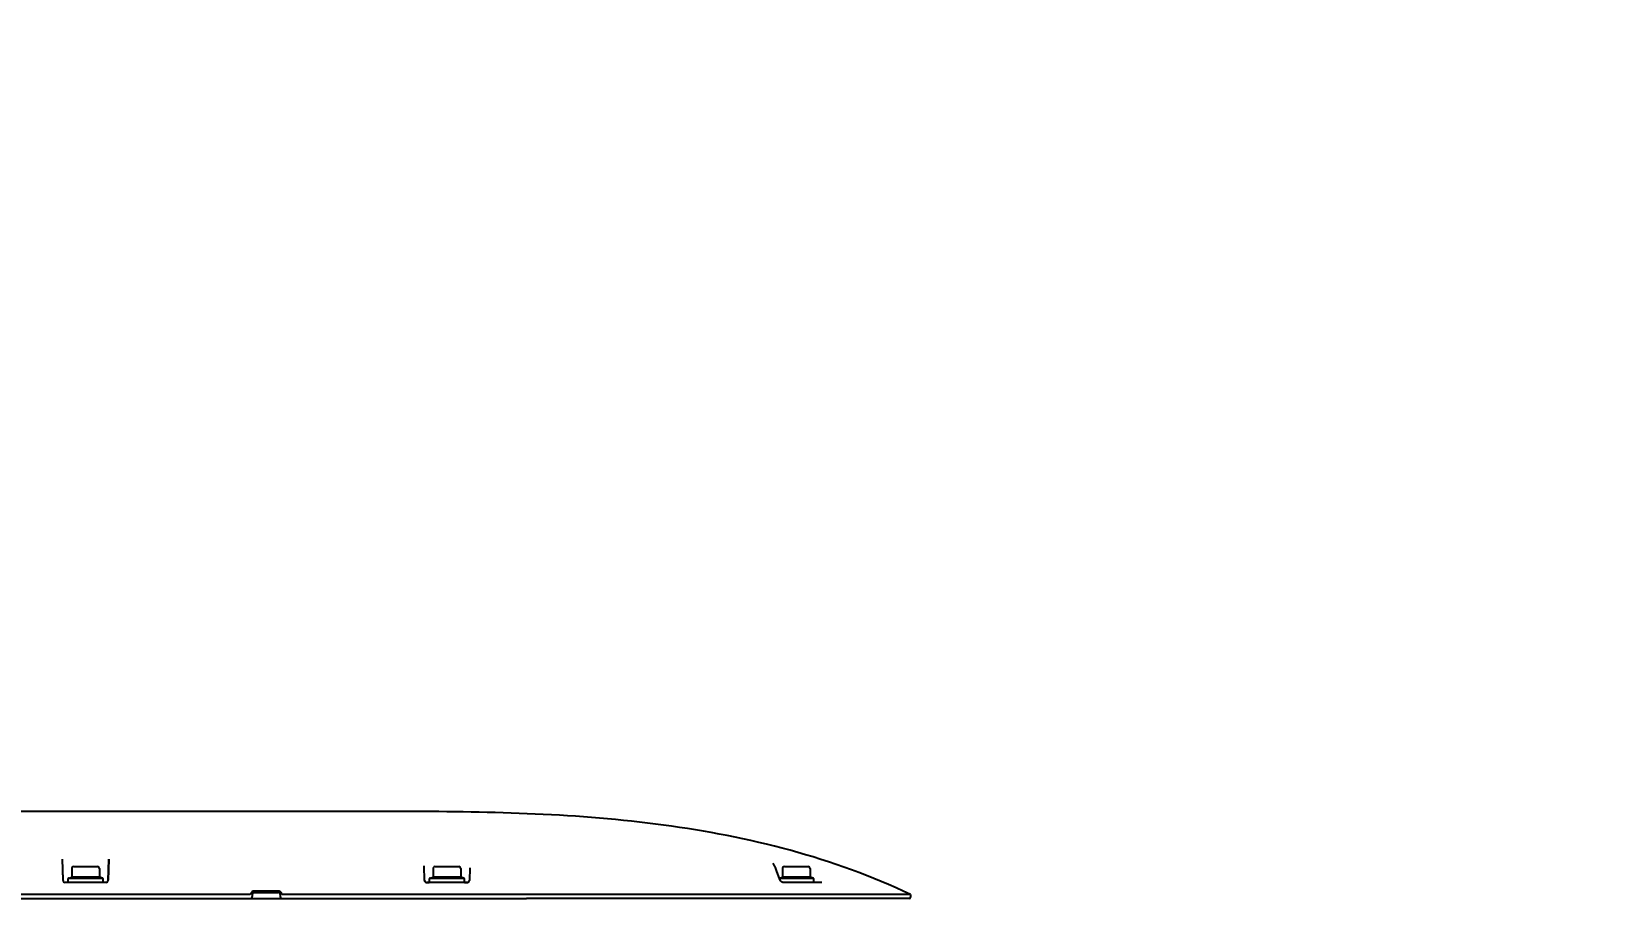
# Model space of a CAD drawing. Header units: millimetres. Extents: x 5828 to 6704, y 123 to 421.
# Drawn here: x 6599.06 to 6612.11, y 227.81 to 235 of the extents above; entities that cross this region are included whole.
import ezdxf

# ---------------------------------------------------------------- set-up
doc = ezdxf.new("R2010")
doc.units = ezdxf.units.MM
doc.linetypes.add('BANKLINE1', pattern=[5.5, 4, -1.5])
doc.layers.add('00_COMPONENTS', color=7, linetype='BANKLINE1')
doc.layers.add('外形图', color=7, linetype='Continuous')
doc.styles.add('微软雅黑', font='msyh.ttc', dxfattribs={"height": 2.1})
doc.dimstyles.new('尺寸标注_1_20比例', dxfattribs={"dimtxt": 2.1, "dimasz": 1.7, "dimexe": 0.5, "dimexo": 0.4, "dimgap": 0.5, "dimtad": 1, "dimdec": 1, "dimlfac": 20, "dimdsep": 46, "dimtxsty": '微软雅黑', "dimcen": 0.09, "dimadec": 0, "dimazin": 0, "dimtp": 0.01, "dimtm": 0.01, "dimtfac": 1, "dimtdec": 1, "dimtofl": 0, "dimtmove": 0, "dimatfit": 3, "dimfxl": 1, "dimtolj": 1, "dimarcsym": 0})

# ---------------------------------------------------------------- blocks, each defined once
blk = doc.blocks.new('*D1343')
at = {"layer": '00_COMPONENTS', "color": 0, "linetype": 'ByBlock', "lineweight": -2, "ltscale": 20}
for p, q in [((6653.358, 230.959), (6652.302, 230.778)), ((6587.138, 225.411), (6589.156, 225.411))]:
    blk.add_line(p, q, dxfattribs=at)
blk.add_arc((6620.957, 225.411), 32.301, 12.7315, 176.9842, dxfattribs=at)
at = {"layer": '00_COMPONENTS', "color": 0}
for points in [[(6652.186, 232.474), (6652.741, 232.585), (6652.794, 230.862)], [(6588.418, 227.118), (6588.984, 227.103), (6588.656, 225.411)]]:
    blk.add_solid(points, dxfattribs=at)
at = {"layer": 'Defpoints', "color": 0}
for p in [(6633.849, 255.028), (6653.752, 231.026), (6586.738, 225.411), (6620.957, 225.411)]:
    blk.add_point(p, dxfattribs=at)
at = {"layer": '00_COMPONENTS', "color": 0, "insert": (6618.087, 259.181), "char_height": 2.1, "attachment_point": 5, "rotation": 4.8578, "style": '微软雅黑'}
blk.add_mtext('\\A1;-170°', dxfattribs=at)

msp = doc.modelspace()

# ---------------------------------------------------------------- linework, layer by layer
at = {"layer": '外形图', "linetype": 'Continuous'}
for p, q in [((6602.1745, 228.5339), (6597.0073, 228.5344)), ((6599.3206, 227.9656), (6599.3161, 228.1365)), ((6599.3207, 227.9606), (6599.3161, 228.1365)), ((6599.3928, 228.0594), (6599.3928, 227.9892)), ((6599.4095, 228.0761), (6599.6062, 228.0761)), ((6599.6228, 228.0594), (6599.6228, 227.9892)), ((6599.6949, 227.9606), (6599.6995, 228.1368)), ((6599.6995, 228.1368), (6599.695, 227.9643)), ((6602.3207, 227.9606), (6602.3176, 228.0814)), ((6602.3928, 228.0594), (6602.3928, 227.9892)), ((6602.4095, 228.0761), (6602.6062, 228.0761)), ((6602.6228, 228.0594), (6602.6228, 227.9892)), ((6602.6977, 228.0664), (6602.6949, 227.9606)), ((6605.217, 228.1051), (6605.217, 228.1052)), ((6605.2172, 228.1033), (6605.217, 228.1052)), ((6605.2224, 228.0929), (6605.2172, 228.1033)), ((6605.2224, 228.093), (6605.2224, 228.0929)), ((6605.2246, 228.0897), (6605.2224, 228.093)), ((6605.2284, 228.0834), (6605.2246, 228.0897)), ((6605.2298, 228.0809), (6605.2284, 228.0834)), ((6605.2355, 228.0682), (6605.2298, 228.0809)), ((6605.2451, 228.043), (6605.2355, 228.0682)), ((6605.2643, 227.9914), (6605.2451, 228.043)), ((6605.2928, 228.0594), (6605.2928, 227.9892)), ((6605.3095, 228.0761), (6605.5062, 228.0761)), ((6605.5228, 228.0594), (6605.5228, 227.9892)), ((6599.6783, 227.9444), (6599.3374, 227.9444)), ((6599.3612, 227.9777), (6599.3612, 227.9444)), ((6599.6545, 227.9777), (6599.3612, 227.9777)), ((6599.6545, 227.9444), (6599.3612, 227.9444)), ((6599.3677, 227.9801), (6599.3928, 227.9892)), ((6599.6228, 227.9892), (6599.3928, 227.9892)), ((6599.6479, 227.9801), (6599.6228, 227.9892)), ((6599.6545, 227.9444), (6599.6545, 227.9777)), ((6602.6783, 227.9444), (6602.3374, 227.9444)), ((6602.3374, 227.9444), (6602.3612, 227.9444)), ((6602.3612, 227.9777), (6602.3612, 227.9444)), ((6602.6545, 227.9777), (6602.3612, 227.9777)), ((6602.6545, 227.9444), (6602.3612, 227.9444)), ((6602.3677, 227.9801), (6602.3928, 227.9892)), ((6602.6228, 227.9892), (6602.3928, 227.9892)), ((6602.6479, 227.9801), (6602.6228, 227.9892)), ((6602.6545, 227.9444), (6602.6545, 227.9777)), ((6602.6545, 227.9444), (6602.6783, 227.9444)), ((6605.2744, 227.9638), (6605.2643, 227.9914)), ((6605.2683, 227.9803), (6605.2928, 227.9892)), ((6605.5545, 227.9777), (6605.2693, 227.9777)), ((6605.2765, 227.9593), (6605.2744, 227.9638)), ((6605.2801, 227.9543), (6605.2765, 227.9593)), ((6605.5228, 227.9892), (6605.2928, 227.9892)), ((6605.5545, 227.9444), (6605.2989, 227.9444)), ((6605.6212, 227.9444), (6605.2989, 227.9444)), ((6605.5479, 227.9801), (6605.5228, 227.9892)), ((6605.5545, 227.9444), (6605.5545, 227.9777)), ((6591.9573, 227.8111), (6603.1696, 227.8111)), ((6600.8737, 227.8444), (6592.1373, 227.8444)), ((6600.8921, 227.8448), (6600.8916, 227.8273)), ((6601.1068, 227.8728), (6600.9085, 227.8728)), ((6600.9087, 227.8611), (6601.107, 227.8611)), ((6601.1236, 227.8448), (6601.1241, 227.8273)), ((6603.1691, 227.8444), (6601.1396, 227.8444)), ((6606.3568, 227.8444), (6603.1693, 227.8444)), ((6606.3568, 227.8111), (6603.1696, 227.8111)), ((6606.3568, 227.8444), (6606.3568, 227.8211))]:
    msp.add_line(p, q, dxfattribs=at)
msp.add_lwpolyline([(6605.2989, 227.9444), (6605.2972, 227.9445), (6605.2909, 227.9463), (6605.285, 227.9498), (6605.2801, 227.9543)], dxfattribs=at)
for centre, radius, start, end in [((6599.4095, 228.0594), 0.0167, 90, 180), ((6599.6062, 228.0594), 0.0167, 0, 90), ((6602.4095, 228.0594), 0.0167, 90, 180), ((6602.6062, 228.0594), 0.0167, 0, 90), ((6605.3095, 228.0594), 0.0167, 90, 180), ((6605.5062, 228.0594), 0.0167, 0, 90), ((6599.3374, 227.9611), 0.0167, 181.5, 270), ((6599.3712, 227.9707), 0.01, 110, 135.55634), ((6599.6445, 227.9707), 0.01, 44.44366, 70), ((6599.6783, 227.9611), 0.0167, 270, 358.5), ((6602.3374, 227.9611), 0.0167, 181.5, 241.75358), ((6602.3374, 227.9611), 0.0167, 181.5, 270), ((6602.3712, 227.9707), 0.01, 110, 135.55634), ((6602.6445, 227.9707), 0.01, 44.44366, 70), ((6602.6783, 227.9611), 0.0167, 270, 358.5), ((6602.6783, 227.9611), 0.0167, 270, 358.5), ((6605.5445, 227.9707), 0.01, 44.44366, 70), ((6600.8749, 227.8277), 0.0167, 270, 358.5), ((6600.9087, 227.8444), 0.0167, 90, 178.5), ((6601.107, 227.8444), 0.0167, 1.5, 90), ((6601.1407, 227.8277), 0.0167, 181.5, 270), ((6606.3468, 227.8211), 0.01, 270, 0)]:
    msp.add_arc(centre, radius, start, end, dxfattribs=at)
for points, knots in [([(6606.3568, 227.8444), (6605.716, 228.1503), (6604.308, 228.5002), (6602.886, 228.5312), (6602.1745, 228.5339)], [0, 0, 0, 0, 0.4995095, 1, 1, 1, 1]), ([(6600.8783, 227.8514), (6600.8775, 227.8502), (6600.8761, 227.8478), (6600.8745, 227.8455), (6600.8737, 227.8444)], [0, 0, 0, 0, 0.5017757, 1, 1, 1, 1]), ([(6600.8884, 227.8653), (6600.8862, 227.8635), (6600.8826, 227.8589), (6600.8797, 227.8539), (6600.8783, 227.8514)], [0, 0, 0, 0, 0.4958288, 1, 1, 1, 1]), ([(6601.1124, 227.8723), (6601.1115, 227.8724), (6601.1096, 227.8727), (6601.1077, 227.8728), (6601.1068, 227.8728)], [0, 0, 0, 0, 0.5039092, 1, 1, 1, 1]), ([(6601.1258, 227.8664), (6601.1238, 227.8679), (6601.1195, 227.8704), (6601.1148, 227.8718), (6601.1124, 227.8723)], [0, 0, 0, 0, 0.4980391, 1, 1, 1, 1]), ([(6601.1289, 227.8636), (6601.1284, 227.8641), (6601.1274, 227.8651), (6601.1263, 227.866), (6601.1258, 227.8664)], [0, 0, 0, 0, 0.4974784, 1, 1, 1, 1]), ([(6601.137, 227.8497), (6601.1359, 227.8522), (6601.1337, 227.8571), (6601.1307, 227.8616), (6601.1289, 227.8636)], [0, 0, 0, 0, 0.5042621, 1, 1, 1, 1]), ([(6601.1396, 227.8444), (6601.1391, 227.8453), (6601.1382, 227.847), (6601.1374, 227.8488), (6601.137, 227.8497)], [0, 0, 0, 0, 0.4983216, 1, 1, 1, 1])]:
    msp.add_open_spline(points, degree=3, knots=knots, dxfattribs=at)
msp.add_open_spline([(6600.9085, 227.8728), (6600.9014, 227.8728), (6600.8937, 227.8701), (6600.8884, 227.8653)], degree=3, dxfattribs=at)

# ---------------------------------------------------------------- dimensions: what is measured, and where the dimension line sits
at = {"layer": '00_COMPONENTS', "linetype": 'ByBlock', "ltscale": 20}
dim = msp.add_angular_dim_3p(base=(6633.8487, 255.0277), center=(6620.9569, 225.4111), p1=(6586.7377, 225.4111), p2=(6653.7522, 231.0261), text='\\A1;-170°', dimstyle='尺寸标注_1_20比例', dxfattribs=at)
dim.commit()
dim.dimension.update_dxf_attribs({"geometry": '*D1343', "text_midpoint": (6618.0869, 259.1808)})

doc.saveas('drawing.dxf')
